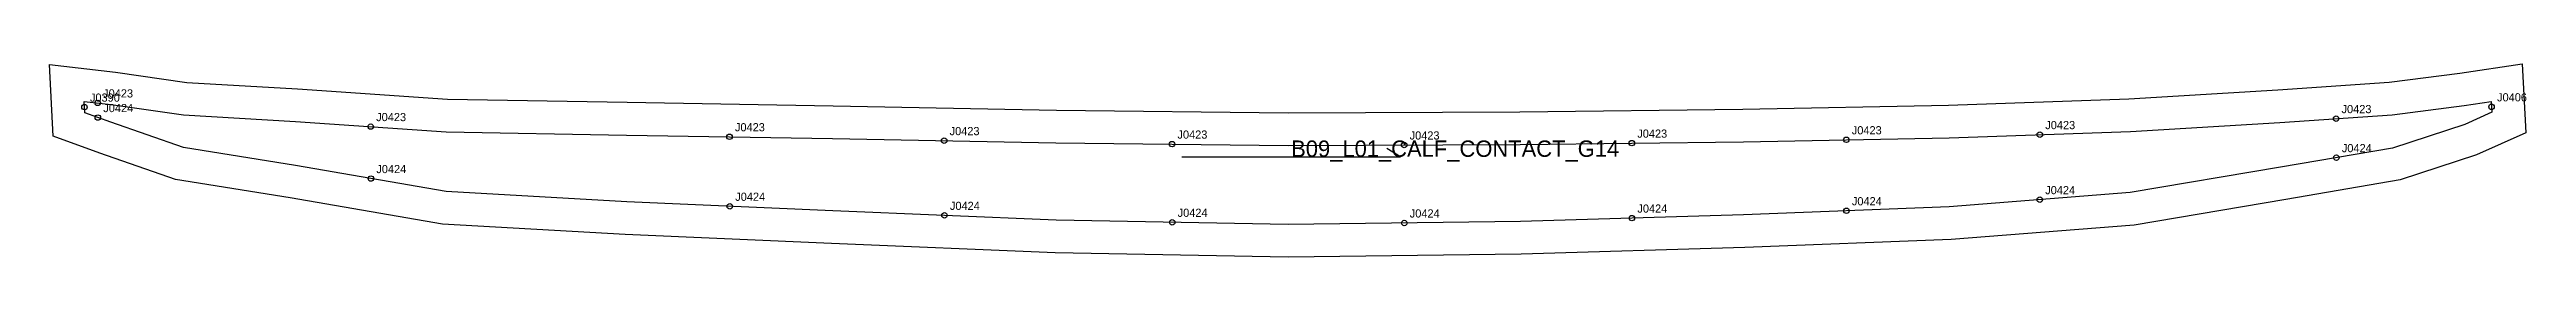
# Model space of a CAD drawing. Header units: millimetres. Extents: x -13 to 893, y -57 to 14.
import ezdxf

# ---------------------------------------------------------------- set-up
doc = ezdxf.new("R2010")
doc.units = ezdxf.units.MM
for name, color, linetype in [('CUT', 1, 'Continuous'), ('GRAIN', 3, 'Continuous'), ('LABEL', 7, 'Continuous'), ('NOTCH', 2, 'Continuous'), ('SEW', 5, 'Continuous')]:
    doc.layers.add(name, color=color, linetype=linetype)

msp = doc.modelspace()

# ---------------------------------------------------------------- linework, layer by layer
at = {"layer": 'CUT'}
msp.add_lwpolyline([(-12.68, 13.52), (11.4, 10.78), (37.53, 6.98), (78.01, 4.63), (132.86, 0.84), (198.57, -0.33), (273.89, -1.63), (355.58, -3.18), (440.37, -4.16), (525.11, -3.84), (606.66, -2.81), (681.8, -1.38), (747.82, 0.97), (802.29, 4.21), (842.97, 7.06), (868.84, 10.4), (891.63, 13.83), (893.03, -11.57), (874.98, -19.66), (847.1, -28.81), (805.27, -35.99), (749.79, -45.38), (682.85, -50.64), (607.31, -53.6), (525.52, -56.02), (440.34, -57.2), (355.11, -55.51), (273.27, -52.11), (197.87, -48.82), (131.04, -45.02), (75.32, -35.39), (33.39, -28.63), (5.74, -18.97), (-11.39, -12.79), (-12.68, 13.52)], close=True, dxfattribs=at)
at = {"layer": 'GRAIN'}
for p, q in [((481.44, -20.34), (476.44, -17.34)), ((401.44, -20.34), (481.44, -20.34))]:
    msp.add_line(p, q, dxfattribs=at)
at = {"layer": 'NOTCH'}
for centre in [(4.93, -0.56), (0.1, -2.11), (4.98, -5.94), (104.79, -9.25), (823.61, -6.32), (880.49, -2), (236.01, -12.98), (314.53, -14.4), (397.86, -15.67), (482.77, -16), (566.03, -15.32), (644.49, -14.09), (715.26, -12.19), (823.72, -20.65), (104.85, -28.32), (715.23, -36.06), (236.12, -38.48), (314.63, -41.82), (397.93, -44.36), (482.82, -44.61), (566.07, -42.81), (644.52, -40.13)]:
    msp.add_circle(centre, 1, dxfattribs=at)
at = {"layer": 'SEW'}
msp.add_lwpolyline([(0, 0), (9.85, -1.12), (36.31, -4.97), (77.25, -7.34), (132.34, -11.15), (198.36, -12.33), (273.67, -13.63), (355.39, -15.18), (440.32, -16.16), (525.21, -15.84), (606.85, -14.81), (682.13, -13.37), (748.39, -11.01), (803.07, -7.76), (844.15, -4.89), (870.5, -1.49), (880.38, 0), (880.6, -4), (870.65, -8.45), (844.19, -17.13), (803.25, -24.16), (748.32, -33.46), (682.15, -38.66), (606.89, -41.61), (525.26, -44.02), (440.37, -45.2), (355.48, -43.52), (273.78, -40.12), (198.47, -36.84), (132.4, -33.08), (77.29, -23.56), (36.35, -16.95), (9.75, -7.66), (0.21, -4.22)], close=True, dxfattribs=at)

# ---------------------------------------------------------------- texts
at = {"layer": 'LABEL'}
for s, height, p in [('J0390', 3, (2.1, -0.11)), ('J0423', 3, (6.93, 1.44)), ('J0406', 3, (882.49, 0)), ('J0424', 3, (6.98, -3.94)), ('J0423', 3, (106.79, -7.25)), ('J0423', 3, (238.01, -10.98)), ('J0423', 3, (646.49, -12.09)), ('J0423', 3, (717.26, -10.19)), ('J0423', 3, (825.61, -4.32)), ('J0423', 3, (316.53, -12.4)), ('J0423', 3, (399.86, -13.67)), ('B09_L01_CALF_CONTACT_G14', 6, (441.44, -20.34)), ('J0423', 3, (484.77, -14)), ('J0423', 3, (568.03, -13.32)), ('J0424', 3, (825.72, -18.65)), ('J0424', 3, (106.85, -26.32)), ('J0424', 3, (238.12, -36.48)), ('J0424', 3, (646.52, -38.13)), ('J0424', 3, (717.23, -34.06)), ('J0424', 3, (316.63, -39.82)), ('J0424', 3, (399.93, -42.36)), ('J0424', 3, (484.82, -42.61)), ('J0424', 3, (568.07, -40.81))]:
    msp.add_text(s, height=height, dxfattribs=at).set_placement(p)

doc.saveas('drawing.dxf')
